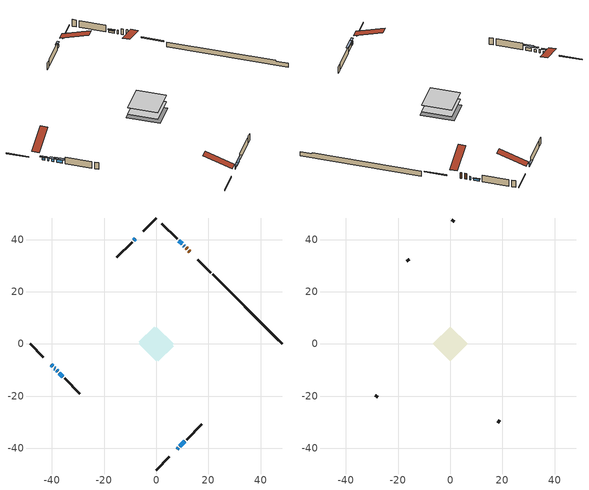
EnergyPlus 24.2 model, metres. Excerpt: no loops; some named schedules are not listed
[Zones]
conditioned space
 floor adiabatic (AdiabaticFloorConstruction): -6.63,0 0,6.63 6.63,0 0,-6.63 z0.69
 floor foundation (Slab1 construction): -6.68,0.86 -0.86,6.68 6.68,-0.86 0.86,-6.68 z-1.09
 wall outside (RimJoist1 construction): 0,-48.31 5.01,-43.3 / -48.31,0 -43.3,-5.01 / 0,48.31 -5.01,43.3 / 20.93,27.39 15.91,32.4 z0.69:0.99
 wall outside (AdiabaticWallConstruction 1): 12.9,35.41 12.54,35.77 / 11.89,36.43 11.44,36.87 z0.69:2.72
 wall outside (AdiabaticWallConstruction): 8.03,-40.29 8.44,-39.87 / 10.79,37.53 10.57,37.74 / -39.09,-9.22 -38.82,-9.49 z0.69:1.91; -40.29,-8.03 -39.75,-8.57 / 9.91,38.4 8.68,39.63 z0.69:1.45; -38.16,-10.15 -37.79,-10.53 z0.69:1.58; -8.03,40.29 -8.6,39.71 z0.69:1.61; 9.1,-39.22 10.96,-37.35 z0.69:2.01; -37.13,-11.18 -35.84,-12.48 z0.69:1.76
 wall outside (Wall1 construction): 11.62,-36.69 17.47,-30.84 / -35.18,-13.13 -29.33,-18.98 / -9.26,39.05 -15.11,33.2 / 8.02,40.29 2.17,46.14 z0.69:3.13
 wall foundation (FoundationWall1 construction): 21.58,26.73,-1.09 21.58,26.73,0.69 45.64,2.67,0.69 45.64,2.67,0.47 48.31,0,0.47 48.31,0,-1.09
 window (WindowConstruction 5): 8.03,-40.29 8.44,-39.87 z0.69:1.91
 window (WindowConstruction 4): -40.29,-8.03 -39.75,-8.57 z0.69:1.45
 window (WindowConstruction 7): 10.79,37.53 10.57,37.74 z0.69:1.91
 window (WindowConstruction 8): -39.09,-9.22 -38.82,-9.49 z0.69:1.91
 window (WindowConstruction 6): -38.16,-10.15 -37.79,-10.53 z0.69:1.58
 window (WindowConstruction): 9.91,38.4 8.68,39.63 z0.69:1.45
 window (WindowConstruction 1): -8.03,40.29 -8.6,39.71 z0.69:1.6
 window (WindowConstruction 2): 9.1,-39.21 10.96,-37.35 z0.69:2.01
 window (WindowConstruction 3): -37.13,-11.18 -35.84,-12.48 z0.69:1.76
 door (Door): 12.9,35.41 12.54,35.77 z0.69:2.72
 door (Door 1): 11.88,36.43 11.44,36.87 z0.69:2.72
 ceiling adiabatic (AdiabaticFloorConstruction): 0,-6.63 6.63,0 0,6.63 -6.63,0 z0.69
attic - vented
 floor to conditioned space (Floor1 construction Reversed): -6.63,0 0,6.63 6.63,0 0,-6.63 z3.13
 wall outside (Wall2 construction): 18.13,-30.18 18.99,-29.32 / -28.67,-19.64 -27.81,-20.5 / -15.77,32.54 -16.63,31.69 / 1.52,46.8 0.66,47.66 z0.69:3.13
 roof outside (Roof1 construction): 7.37,-40.94,3.13 0.92,-34.49,6.17 -0.78,-36.19,6.17 5.67,-42.64,3.13; -40.94,-7.37,3.13 -34.49,-0.92,6.17 -36.19,0.78,6.17 -42.64,-5.67,3.13; -7.37,40.94,3.13 -0.92,34.49,6.17 0.78,36.19,6.17 -5.67,42.64,3.13; 13.56,34.76,3.13 7.1,28.3,6.17 8.8,26.6,6.17 15.26,33.05,3.13
shading: 8.87,-39.44 7.6,-40.72 8.03,-41.15 9.3,-39.87 z2.52; -39.32,-9 -40.72,-7.6 -41.15,-8.03 -39.75,-9.43 z2.06; -37.36,-10.96 -38.59,-9.72 -39.03,-10.15 -37.79,-11.39 z2.19; 8.54,39.77 10.06,38.26 10.35,38.55 8.83,40.06 z1.65; -9.03,39.28 -7.6,40.72 -8.03,41.15 -9.46,39.71 z2.21; 11.39,-36.92 8.67,-39.65 9.1,-40.08 11.83,-37.35 z2.62; -35.41,-12.91 -37.56,-10.75 -37.99,-11.18 -35.84,-13.34 z2.37
[Building]
Building 1: Terrain=Suburbs
[Site:Location]
Quebec Intl AP_QC: Latitude {deg}=46.8; Longitude {deg}=-71.38; Time Zone {hr}=-5; Elevation {m}=74; Keep Site Location Information=Yes
[Site:GroundTemperature:Shallow]
0.0108218, -2.24938, -2.43038, -1.3578, 2.94801, 7.23376, 10.9493, 13.303, 13.5029, 11.5886, 7.96783, 3.81355
[Site:WaterMainsTemperature]
Calculation Method=Schedule; Temperature Schedule=mains temperature schedule
[Material] Roughness=Rough; Thermal Absorptance=0.9
Name | Thickness {m} | Conductivity {W/m-K} | Density {kg/m3} | Specific Heat {J/kg-K} | Solar Absorptance | Visible Absorptance
asphalt or fiberglass shingles | 0.00635 | 0.162714 | 1121.4 | 1465.45 | 0.4 | 0.4
ceiling stud and cavity | 0.1397 | 0.0999208 | 65.682 | 1177.47 | 0.7 | 0.7
concrete 4.0 in. | 0.1016 | 1.803125 | 2242.8 | 837.4 | 0.7 | 0.7
concrete 8.0 in. | 0.2032 | 1.803125 | 2242.8 | 837.4 | 0.7 | 0.7
door material | 0.04445 | 0.0451087 | 512.64 | 1214.23 | 0.7 | 0.7
door material 1 | 0.04445 | 0.188738 | 512.64 | 1214.23 | 0.7 | 0.7
exterior vertical ins | 0.0366079 | 0.029427 | 32.04 | 1214.23 | 0.7 | 0.7
floor covering | 0.0127 | 0.0433444 | 54.468 | 1339.84 | 0.6 | 0.6
floor rigid ins; wall rigid ins | 0.512978 | 0.029427 | 32.04 | 1214.23 | 0.7 | 0.7
floor stud and cavity | 0.1397 | 1.75129 | 37.0049 | 1207.88 | 0.7 | 0.7
furniture material conditioned space 1 | 0.1524 | 0.115458 | 640.8 | 1214.23 | 0.6 | 0.6
gypsum board | 0.0127 | 0.160291 | 801 | 837.4 | 0.6 | 0.6
gypsum board 1 | 0.0127 | 0.160291 | 801 | 837.4 | 0.7 | 0.7
osb sheathing 0.5 in. | 0.0127 | 0.115458 | 512.64 | 1214.23 | 0.7 | 0.7
osb sheathing 0.75 in. | 0.01905 | 0.115458 | 512.64 | 1214.23 | 0.7 | 0.7
osb sheathing 2.0 in. | 0.0508 | 0.115458 | 512.64 | 1214.23 | 0.7 | 0.7
rim joist rigid ins | 0.103632 | 0.029427 | 32.04 | 1214.23 | 0.7 | 0.7
rim joist stud and cavity | 0.0508 | 0.065186 | 125.044 | 1163.47 | 0.6 | 0.6
wall stud and cavity | 0.1397 | 0.0821308 | 139.0536 | 1170.24 | 0.7 | 0.7
wall stud and cavity 1 | 0.0889 | 6.1454 | 50.32683 | 1063.81 | 0.6 | 0.6
wall stud and cavity 2 | 0.0889 | 0.380278 | 52.3479 | 1209.89 | 0.7 | 0.7
wall stud and cavity 3 | 0.0889 | 0.391764 | 83.0341 | 1211.67 | 0.7 | 0.7
wood siding | 0.0254 | 0.102417 | 544.68 | 1172.36 | 0.4 | 0.4
wood siding 1 | 0.00254 | 0.102417 | 544.68 | 1172.36 | 0.4 | 0.4
wood siding 2; wood siding 3; wood siding 4 | 0.0254 | 0.102417 | 544.68 | 1172.36 | 0.7 | 0.7
[WindowMaterial:SimpleGlazingSystem]
Name | U-Factor {W/m2-K} | Solar Heat Gain Coefficient
WindowMaterial | 2.96448 | 0.62
WindowMaterial 1 | 2.77484 | 0.54
WindowMaterial 2 | 2.787898 | 0.61
WindowMaterial 3 | 5.00743 | 0.59
WindowMaterial 4 | 4.64858 | 0.52
WindowMaterial 5 | 6.71537 | 0.75
WindowMaterial 6 | 6.78351 | 0.73
WindowMaterial 7 | 4.349348 | 0.45
WindowMaterial 8 | 4.53275 | 0.49
[Construction]
AdiabaticFloorConstruction: floor stud and cavity, floor rigid ins, osb sheathing 0.75 in., floor covering
AdiabaticWallConstruction: wood siding 3, wall rigid ins, wall stud and cavity 2, gypsum board
AdiabaticWallConstruction 1: wood siding 4, wall rigid ins, wall stud and cavity 2, gypsum board
Door: door material
Door 1: door material 1
Floor1 construction Reversed: gypsum board, ceiling stud and cavity
FoundationWall1 construction: concrete 8.0 in., gypsum board 1
furniture construction conditioned space 1: furniture material conditioned space 1
PartitionWallConstruction: gypsum board, wall stud and cavity 3, gypsum board
RimJoist1 construction: wood siding 2, rim joist rigid ins, osb sheathing 2.0 in., rim joist stud and cavity
Roof1 construction: asphalt or fiberglass shingles
Slab1 construction: concrete 4.0 in.
Wall1 construction: wood siding, osb sheathing 0.5 in., wall stud and cavity, gypsum board
Wall2 construction: wood siding 1, wall stud and cavity 1
WindowConstruction: WindowMaterial
WindowConstruction 1: WindowMaterial 1
WindowConstruction 2: WindowMaterial 2
WindowConstruction 3: WindowMaterial 3
WindowConstruction 4: WindowMaterial 4
WindowConstruction 5: WindowMaterial 5
WindowConstruction 6: WindowMaterial 6
WindowConstruction 7: WindowMaterial 7
WindowConstruction 8: WindowMaterial 8
[Zone] Multiplier=1; Part of Total Floor Area=Yes
Name | Volume {m3}
attic - vented | 43.3527
conditioned space | 388
[Space]
Name | Zone | Volume {m3}
attic - vented 1 | attic - vented | 43.3527
conditioned space 1 | conditioned space | 388
[ZoneInfiltration:EffectiveLeakageArea]
infil attic - vented 1: Zone or Space=attic - vented 1; Schedule=Always On Discrete; Effective Air Leakage Area {cm2}=3241.48; Stack Coefficient=0.000381099; Wind Coefficient=1.31898e-05
[ZoneMixing]
whole house fan mix: Zone or Space=attic - vented; Schedule=Always On Continuous; Design Flow Rate Calculation Method=Flow/Zone; Design Flow Rate {m3/s}=0; Source Zone or Space=conditioned space
[SurfaceProperty:ExposedFoundationPerimeter]
Slab1: Exposed Perimeter Calculation Method=TotalExposedPerimeter; Total Exposed Perimeter {m}=37.8
[InternalMass] Zone or ZoneList=conditioned space; Space or SpaceList=conditioned space 1
Name | Construction | Surface Area {m2}
furniture mass conditioned space 1 | furniture construction conditioned space 1 | 70.2456
partition wall mass | PartitionWallConstruction | 175.614
[Lights]
interior lighting: Zone or ZoneList or Space or SpaceList=conditioned space 1; Schedule=interior lighting schedule; Design Level Calculation Method=LightingLevel; Lighting Level {W}=343.2; Return Air Fraction=0; Fraction Radiant=0.6; Fraction Visible=0.2; Fraction Replaceable=1
[People]
occupants: Zone or ZoneList or Space or SpaceList=conditioned space 1; Number of People Schedule=occupants schedule; Number of People Calculation Method=People; Number of People=3; Fraction Radiant=0.314171; Sensible Heat Fraction=0.56303; Activity Level Schedule=occupants activity schedule; Carbon Dioxide Generation Rate {m3/s-W}=0; Enable ASHRAE 55 Comfort Warnings=No; Mean Radiant Temperature Calculation Type=EnclosureAveraged
[ElectricEquipment] Zone or ZoneList or Space or SpaceList=conditioned space 1; Design Level Calculation Method=EquipmentLevel
Name | Schedule | Design Level {W} | Fraction Latent | Fraction Radiant | Fraction Lost
clothes dryer | clothes dryer schedule | 140.772 | 0.015 | 0.081 | 0.85
clothes washer | clothes washer schedule | 32.1985 | 0.03 | 0.162 | 0.7
cooking range | cooking range schedule | 215.147 | 0.08 | 0.432 | 0.2
dishwasher | dishwasher schedule | 66.8632 | 0.3 | 0.18 | 0.4
fridge | fridge schedule | 72.9452 | 0 | 0.6 | 0
mech vent bath fan 0 | mech vent bath fan 0 schedule | 50.2 | 0 | 0 | 1
mech vent house fan | mech vent house fan schedule | 0 | 0 | 0 | 1
mech vent house fan cfis | mech vent house fan cfis schedule | 0 | 0 | 0 | 0
mech vent range fan 0 | mech vent range fan 0 schedule | 57 | 0 | 0 | 1
misc plug loads | misc plug loads schedule | 494.7 | 0.045 | 0.513 | 0.1
whole house fan | Always On Discrete | 0 | 0 | 0 | 1
[OtherEquipment] Zone or ZoneList or Space or SpaceList=conditioned space 1; Design Level Calculation Method=EquipmentLevel
Name | Fuel Type | Schedule | Design Level {W} | Fraction Latent | Fraction Radiant | Fraction Lost
clothes dryer 1 | Electricity | clothes dryer schedule | 0 | 0.015 | 0.081 | 0.85
cooking range 1 | Electricity | cooking range schedule | 0 | 0.08 | 0.432 | 0.2
general water use latent | None | general water use schedule | 62.594 | 1 | 0 | 0
general water use sensible | None | general water use schedule | -61.6891 | 0 | 0.6 | 0
mech vent house fan latent load | None | Always On Discrete | 0 | 1 | 0 | 0
mech vent house fan sensible load | None | Always On Discrete | 0 | 0 | 0 | 0
water heater energy adjustment1 | Electricity | Always On Discrete | 0.01 | 0 | 0 | 1
[ZoneInfiltration:DesignFlowRate] Zone or ZoneList or Space or SpaceList=conditioned space 1; Schedule=Always On Discrete; Design Flow Rate Calculation Method=Flow/Zone; Design Flow Rate {m3/s}=0
infil flow; natural vent flow; whole house fan flow
[ZoneControl:Thermostat]
conditioned space Thermostat: Zone or ZoneList=conditioned space; Control Type Schedule=conditioned space Thermostat Schedule; Control 1=conditioned space temperature setpoint; Temperature Difference Between Cutout And Setpoint {deltaC}=0
[ZoneHVAC:Baseboard:Convective:Electric]
electric baseboard: Availability Schedule=Always On Discrete; Heating Design Capacity {W}=10708.2; Efficiency=1
[AirLoopHVAC:UnitarySystem]
unit heater unitary system: Control Type=Load; Controlling Zone or Thermostat Location=conditioned space; Dehumidification Control Type=None; Availability Schedule=Always On Discrete; Supply Fan=unit heater supply fan; Fan Placement=BlowThrough; Supply Air Fan Operating Mode Schedule=unit heater auto fan schedule; Heating Coil=unit heater htg coil; DX Heating Coil Sizing Ratio=1; Use DOAS DX Cooling Coil=No; Minimum Supply Air Temperature {C}=2; Latent Load Control=SensibleOnlyLoadControl; Cooling Supply Air Flow Rate Method=None; Heating Supply Air Flow Rate Method=SupplyAirFlowRate; Heating Supply Air Flow Rate {m3/s}=0.00141584; No Load Supply Air Flow Rate Method=SupplyAirFlowRate; No Load Supply Air Flow Rate {m3/s}=0; No Load Supply Air Flow Rate Control Set To Low Speed=Yes; Maximum Supply Air Temperature {C}=48.8889; Maximum Outdoor Dry-Bulb Temperature for Supplemental Heater Operation {C}=21; Ancillary On-Cycle Electric Power {W}=0; Ancillary Off-Cycle Electric Power {W}=0
[Fan:SystemModel]
unit heater supply fan: Availability Schedule=Always On Discrete; Design Maximum Air Flow Rate {m3/s}=0.00141584; Speed Control Method=Discrete; Electric Power Minimum Flow Rate Fraction=0.2; Design Pressure Rise {Pa}=500; Motor Efficiency=1; Motor In Air Stream Fraction=1; Design Electric Power Consumption {W}=Autosize; Design Power Sizing Method=PowerPerFlow; Electric Power Per Unit Flow Rate {W/(m3/s)}=28251.7; Electric Power Per Unit Flow Rate Per Unit Pressure {W/((m3/s)-Pa)}=1.66667; Fan Total Efficiency=0.7; Motor Loss Radiative Fraction=0; Number of Speeds=1; Speed Flow Fraction 1=1; Speed Electric Power Fraction 1=1
[Coil:Heating:Fuel]
unit heater htg coil: Availability Schedule=Always On Discrete; Fuel Type=OtherFuel1; Burner Efficiency=0.3; Nominal Capacity {W}=0.293071; On Cycle Parasitic Electric Load {W}=0; Off Cycle Parasitic Fuel Load {W}=0
[Zone equipment]
conditioned space: electric baseboard, unit heater unitary system
[Foundation:Kiva]
Foundation Kiva 1: Initial Indoor Air Temperature {C}=18; Wall Height Above Grade {m}=0.690006; Wall Depth Below Slab {m}=0.2032; Custom Block Material Name 1=exterior vertical ins; Custom Block Depth 1 {m}=1.78; Custom Block X Position 1 {m}=0.2159; Custom Block Z Position 1 {m}=0
[Foundation:Kiva:Settings]
Soil Conductivity {W/m-K}=0.849921; Soil Density {kg/m3}=1842.3; Soil Specific Heat {J/kg-K}=418.7; Ground Solar Absorptivity=0.9; Ground Thermal Absorptivity=0.9; Ground Surface Roughness {m}=0.03; Far-Field Width {m}=40; Deep-Ground Boundary Condition=ZeroFlux; Deep-Ground Depth {m}=40; Minimum Cell Dimension {m}=0.2; Maximum Cell Growth Coefficient=3; Simulation Timestep=Timestep
[Exterior:Lights]
exterior lighting: Schedule=exterior lighting schedule; Design Level {W}=75.6
[EnergyManagementSystem:GlobalVariable]
infil_program_Qfan
infil_program_Qinf
natural_vent_program_Qnv
natural_vent_program_Qwhf
[EnergyManagementSystem:Sensor]
Name | Output:Variable or Output:Meter Index Key | Output:Variable or Output:Meter
airflow_gain | infil flow | Infiltration Sensible Heat Gain Energy
airflow_gain_1 | natural vent flow | Infiltration Sensible Heat Gain Energy
airflow_gain_2 | whole house fan flow | Infiltration Sensible Heat Gain Energy
airflow_loss | infil flow | Infiltration Sensible Heat Loss Energy
airflow_loss_1 | natural vent flow | Infiltration Sensible Heat Loss Energy
airflow_loss_2 | whole house fan flow | Infiltration Sensible Heat Loss Energy
clg_load_cond |  | Cooling:EnergyTransfer:Zone:CONDITIONED SPACE
clg_sp_s; clg_sp_s_1 | cooling setpoint | Schedule Value
clothes_dryer_exhaust_0_sch_s | clothes dryer exhaust 0 schedule | Schedule Value
conditioned_space_clg_unmet_s | conditioned space | Zone Cooling Setpoint Not Met Time
conditioned_space_htg_unmet_s | conditioned space | Zone Heating Setpoint Not Met Time
cool_season | cooling season schedule | Schedule Value
fridge_tin_s | conditioned space | Zone Mean Air Temperature
htg_load_cond |  | Heating:EnergyTransfer:Zone:CONDITIONED SPACE
htg_sp_s; htg_sp_s_1 | heating setpoint | Schedule Value
ig_ee_conv | clothes dryer | Electric Equipment Convective Heating Energy
ig_ee_conv_2 | cooking range | Electric Equipment Convective Heating Energy
ig_ee_conv_4 | fridge | Electric Equipment Convective Heating Energy
ig_ee_conv_5 | misc plug loads | Electric Equipment Convective Heating Energy
ig_ee_conv_6 | whole house fan | Electric Equipment Convective Heating Energy
ig_ee_rad | clothes dryer | Electric Equipment Radiant Heating Energy
ig_ee_rad_2 | cooking range | Electric Equipment Radiant Heating Energy
ig_ee_rad_4 | fridge | Electric Equipment Radiant Heating Energy
ig_ee_rad_5 | misc plug loads | Electric Equipment Radiant Heating Energy
ig_ee_rad_6 | whole house fan | Electric Equipment Radiant Heating Energy
ig_lgt_conv | interior lighting | Lights Convective Heating Energy
ig_lgt_rad | interior lighting | Lights Radiant Heating Energy
ig_lgt_vis | interior lighting | Lights Visible Radiation Heating Energy
ig_oe_conv | clothes dryer 1 | Other Equipment Convective Heating Energy
ig_oe_conv_1 | cooking range 1 | Other Equipment Convective Heating Energy
ig_oe_conv_2 | general water use latent | Other Equipment Convective Heating Energy
ig_oe_conv_3 | general water use sensible | Other Equipment Convective Heating Energy
ig_oe_conv_4 | water heater energy adjustment1 | Other Equipment Convective Heating Energy
ig_oe_rad | clothes dryer 1 | Other Equipment Radiant Heating Energy
ig_oe_rad_1 | cooking range 1 | Other Equipment Radiant Heating Energy
ig_oe_rad_2 | general water use latent | Other Equipment Radiant Heating Energy
ig_oe_rad_3 | general water use sensible | Other Equipment Radiant Heating Energy
ig_oe_rad_4 | water heater energy adjustment1 | Other Equipment Radiant Heating Energy
ig_ppl_conv | occupants | People Convective Heating Energy
ig_ppl_rad | occupants | People Radiant Heating Energy
im_conv | furniture mass conditioned space 1 | Surface Inside Face Convection Heat Gain Energy
im_conv_1 | partition wall mass | Surface Inside Face Convection Heat Gain Energy
im_ig | furniture mass conditioned space 1 | Surface Inside Face Internal Gains Radiation Heat Gain Energy
im_ig_1 | partition wall mass | Surface Inside Face Internal Gains Radiation Heat Gain Energy
im_lgt | furniture mass conditioned space 1 | Surface Inside Face Lights Radiation Heat Gain Energy
im_lgt_1 | partition wall mass | Surface Inside Face Lights Radiation Heat Gain Energy
im_sol | furniture mass conditioned space 1 | Surface Inside Face Solar Radiation Heat Gain Energy
im_sol_1 | partition wall mass | Surface Inside Face Solar Radiation Heat Gain Energy
im_surf | furniture mass conditioned space 1 | Surface Inside Face Net Surface Thermal Radiation Heat Gain Energy
im_surf_1 | partition wall mass | Surface Inside Face Net Surface Thermal Radiation Heat Gain Energy
mech_vent_bath_fan_0_sch_s | mech vent bath fan 0 schedule | Schedule Value
mech_vent_range_fan_0_sch_s | mech vent range fan 0 schedule | Schedule Value
mv_conv | mech vent bath fan 0 | Electric Equipment Convective Heating Energy
mv_conv_1 | mech vent house fan | Electric Equipment Convective Heating Energy
mv_conv_2 | mech vent house fan cfis | Electric Equipment Convective Heating Energy
mv_conv_3 | mech vent range fan 0 | Electric Equipment Convective Heating Energy
mv_conv_4 | mech vent house fan latent load | Other Equipment Convective Heating Energy
mv_conv_5 | mech vent house fan sensible load | Other Equipment Convective Heating Energy
mv_rad | mech vent bath fan 0 | Electric Equipment Radiant Heating Energy
mv_rad_1 | mech vent house fan | Electric Equipment Radiant Heating Energy
mv_rad_2 | mech vent house fan cfis | Electric Equipment Radiant Heating Energy
mv_rad_3 | mech vent range fan 0 | Electric Equipment Radiant Heating Energy
mv_rad_4 | mech vent house fan latent load | Other Equipment Radiant Heating Energy
mv_rad_5 | mech vent house fan sensible load | Other Equipment Radiant Heating Energy
natural_vent_s | natural vent schedule | Schedule Value
out_pb_s |  | Site Outdoor Air Barometric Pressure
out_wt_s |  | Site Outdoor Air Humidity Ratio
site_vw_s |  | Site Wind Speed
ss_back_out | Window1 | Surface Window Shortwave from Zone Back Out Window Heat Transfer Rate
ss_back_out_1 | Window10 | Surface Window Shortwave from Zone Back Out Window Heat Transfer Rate
ss_back_out_2 | Window11 | Surface Window Shortwave from Zone Back Out Window Heat Transfer Rate
ss_back_out_3 | Window12 | Surface Window Shortwave from Zone Back Out Window Heat Transfer Rate
ss_back_out_4 | Window2 | Surface Window Shortwave from Zone Back Out Window Heat Transfer Rate
ss_back_out_5 | Window3 | Surface Window Shortwave from Zone Back Out Window Heat Transfer Rate
ss_back_out_6 | Window5 | Surface Window Shortwave from Zone Back Out Window Heat Transfer Rate
ss_back_out_7 | Window6 | Surface Window Shortwave from Zone Back Out Window Heat Transfer Rate
ss_back_out_8 | Window8 | Surface Window Shortwave from Zone Back Out Window Heat Transfer Rate
ss_conv | Door1 | Surface Inside Face Convection Heat Gain Energy
ss_conv_1 | Door2 | Surface Inside Face Convection Heat Gain Energy
ss_conv_10 | Window8 | Surface Inside Face Convection Heat Gain Energy
ss_conv_2 | Window1 | Surface Inside Face Convection Heat Gain Energy
ss_conv_3 | Window10 | Surface Inside Face Convection Heat Gain Energy
ss_conv_4 | Window11 | Surface Inside Face Convection Heat Gain Energy
ss_conv_5 | Window12 | Surface Inside Face Convection Heat Gain Energy
ss_conv_6 | Window2 | Surface Inside Face Convection Heat Gain Energy
ss_conv_7 | Window3 | Surface Inside Face Convection Heat Gain Energy
ss_conv_8 | Window5 | Surface Inside Face Convection Heat Gain Energy
ss_conv_9 | Window6 | Surface Inside Face Convection Heat Gain Energy
ss_ig | Door1 | Surface Inside Face Internal Gains Radiation Heat Gain Energy
ss_ig_1 | Door2 | Surface Inside Face Internal Gains Radiation Heat Gain Energy
ss_ig_10 | Window8 | Surface Inside Face Internal Gains Radiation Heat Gain Energy
ss_ig_2 | Window1 | Surface Inside Face Internal Gains Radiation Heat Gain Energy
ss_ig_3 | Window10 | Surface Inside Face Internal Gains Radiation Heat Gain Energy
ss_ig_4 | Window11 | Surface Inside Face Internal Gains Radiation Heat Gain Energy
ss_ig_5 | Window12 | Surface Inside Face Internal Gains Radiation Heat Gain Energy
ss_ig_6 | Window2 | Surface Inside Face Internal Gains Radiation Heat Gain Energy
ss_ig_7 | Window3 | Surface Inside Face Internal Gains Radiation Heat Gain Energy
ss_ig_8 | Window5 | Surface Inside Face Internal Gains Radiation Heat Gain Energy
ss_ig_9 | Window6 | Surface Inside Face Internal Gains Radiation Heat Gain Energy
ss_lgt | Door1 | Surface Inside Face Lights Radiation Heat Gain Energy
ss_lgt_1 | Door2 | Surface Inside Face Lights Radiation Heat Gain Energy
ss_sol | Door1 | Surface Inside Face Solar Radiation Heat Gain Energy
ss_sol_1 | Door2 | Surface Inside Face Solar Radiation Heat Gain Energy
ss_surf | Door1 | Surface Inside Face Net Surface Thermal Radiation Heat Gain Energy
ss_surf_1 | Door2 | Surface Inside Face Net Surface Thermal Radiation Heat Gain Energy
ss_surf_10 | Window8 | Surface Inside Face Net Surface Thermal Radiation Heat Gain Energy
ss_surf_2 | Window1 | Surface Inside Face Net Surface Thermal Radiation Heat Gain Energy
ss_surf_3 | Window10 | Surface Inside Face Net Surface Thermal Radiation Heat Gain Energy
ss_surf_4 | Window11 | Surface Inside Face Net Surface Thermal Radiation Heat Gain Energy
ss_surf_5 | Window12 | Surface Inside Face Net Surface Thermal Radiation Heat Gain Energy
ss_surf_6 | Window2 | Surface Inside Face Net Surface Thermal Radiation Heat Gain Energy
ss_surf_7 | Window3 | Surface Inside Face Net Surface Thermal Radiation Heat Gain Energy
ss_surf_8 | Window5 | Surface Inside Face Net Surface Thermal Radiation Heat Gain Energy
ss_surf_9 | Window6 | Surface Inside Face Net Surface Thermal Radiation Heat Gain Energy
ss_trans_in | Window1 | Surface Window Transmitted Solar Radiation Rate
ss_trans_in_1 | Window10 | Surface Window Transmitted Solar Radiation Rate
ss_trans_in_2 | Window11 | Surface Window Transmitted Solar Radiation Rate
ss_trans_in_3 | Window12 | Surface Window Transmitted Solar Radiation Rate
ss_trans_in_4 | Window2 | Surface Window Transmitted Solar Radiation Rate
ss_trans_in_5 | Window3 | Surface Window Transmitted Solar Radiation Rate
ss_trans_in_6 | Window5 | Surface Window Transmitted Solar Radiation Rate
ss_trans_in_7 | Window6 | Surface Window Transmitted Solar Radiation Rate
ss_trans_in_8 | Window8 | Surface Window Transmitted Solar Radiation Rate
ss_trans_out | Window1 | Surface Inside Face Initial Transmitted Diffuse Transmitted Out Window Solar Radiation Rate
ss_trans_out_1 | Window10 | Surface Inside Face Initial Transmitted Diffuse Transmitted Out Window Solar Radiation Rate
ss_trans_out_2 | Window11 | Surface Inside Face Initial Transmitted Diffuse Transmitted Out Window Solar Radiation Rate
ss_trans_out_3 | Window12 | Surface Inside Face Initial Transmitted Diffuse Transmitted Out Window Solar Radiation Rate
ss_trans_out_4 | Window2 | Surface Inside Face Initial Transmitted Diffuse Transmitted Out Window Solar Radiation Rate
ss_trans_out_5 | Window3 | Surface Inside Face Initial Transmitted Diffuse Transmitted Out Window Solar Radiation Rate
ss_trans_out_6 | Window5 | Surface Inside Face Initial Transmitted Diffuse Transmitted Out Window Solar Radiation Rate
ss_trans_out_7 | Window6 | Surface Inside Face Initial Transmitted Diffuse Transmitted Out Window Solar Radiation Rate
ss_trans_out_8 | Window8 | Surface Inside Face Initial Transmitted Diffuse Transmitted Out Window Solar Radiation Rate
s_conv | Floor1 | Surface Inside Face Convection Heat Gain Energy
s_conv_1 | FoundationWall1 | Surface Inside Face Convection Heat Gain Energy
s_conv_10 | Wall1:225 | Surface Inside Face Convection Heat Gain Energy
s_conv_11 | Wall1:315 | Surface Inside Face Convection Heat Gain Energy
s_conv_12 | Wall1:45 | Surface Inside Face Convection Heat Gain Energy
s_conv_2 | inferred conditioned ceiling | Surface Inside Face Convection Heat Gain Energy
s_conv_3 | inferred conditioned floor | Surface Inside Face Convection Heat Gain Energy
s_conv_4 | RimJoist1:135 | Surface Inside Face Convection Heat Gain Energy
s_conv_5 | RimJoist1:225 | Surface Inside Face Convection Heat Gain Energy
s_conv_6 | RimJoist1:315 | Surface Inside Face Convection Heat Gain Energy
s_conv_7 | RimJoist1:45 | Surface Inside Face Convection Heat Gain Energy
s_conv_8 | Slab1 | Surface Inside Face Convection Heat Gain Energy
s_conv_9 | Wall1:135 | Surface Inside Face Convection Heat Gain Energy
s_ig | Floor1 | Surface Inside Face Internal Gains Radiation Heat Gain Energy
